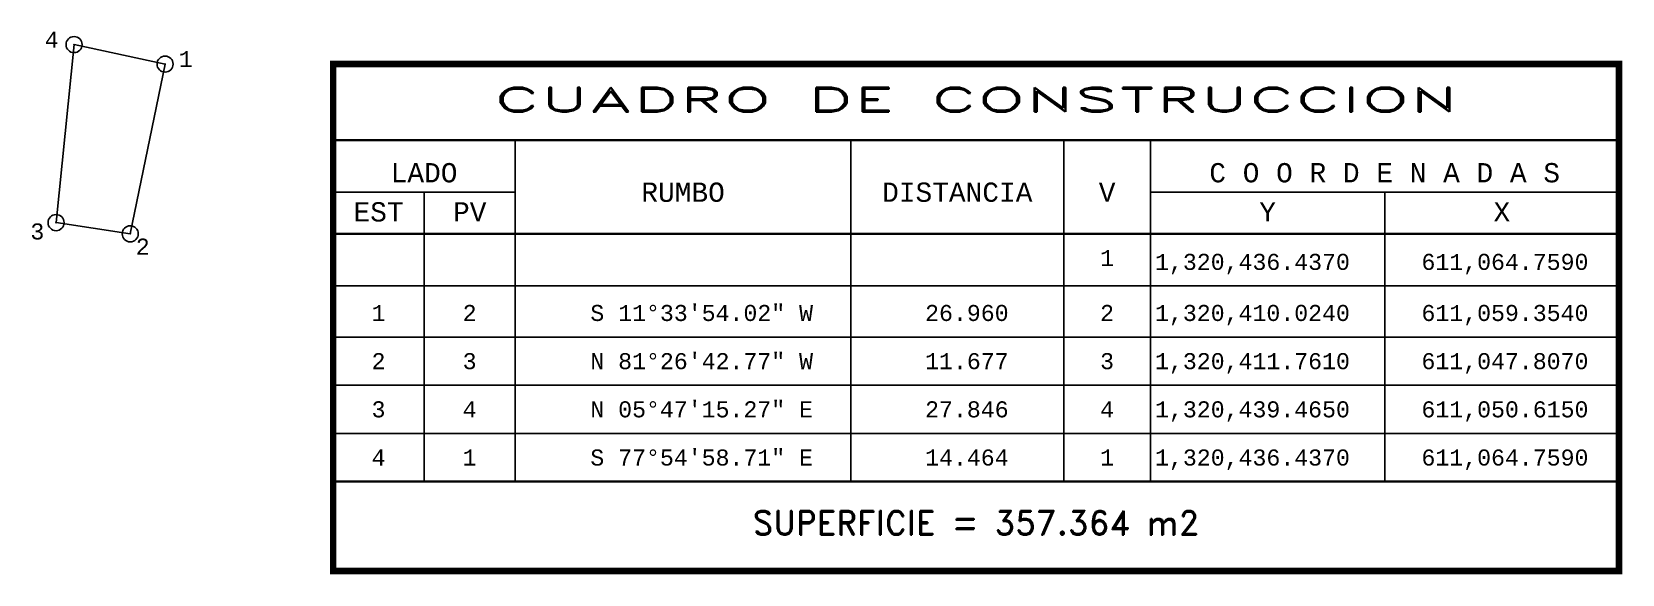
# Model space of a CAD drawing. Header units: millimetres. Extents: x 611044 to 611291, y 1320357 to 1320441.
import ezdxf
from ezdxf.enums import TextEntityAlignment as Align

# ---------------------------------------------------------------- set-up
doc = ezdxf.new("R2010")
doc.units = ezdxf.units.MM
doc.header["$PDMODE"] = 32
doc.header["$PDSIZE"] = 2.5
for name, color, linetype in [('CVL_CUADCON', 1, 'Continuous'), ('CVL_CUADCON_LIN', 8, 'Continuous'), ('CVL_CUADCON_TIT', 1, 'Continuous'), ('CVL_CUADCON_TX', 2, 'Continuous'), ('CVL_PUNTO', 2, 'Continuous'), ('CVL_PUNTO_NUM', 2, 'Continuous')]:
    doc.layers.add(name, color=color, linetype=linetype)
doc.styles.add('HUECA1', font='hueca1.shx')
doc.styles.add('MONOTXT4', font='monotxt4.shx')

msp = doc.modelspace()

# ---------------------------------------------------------------- linework, layer by layer
at = {"color": 2}
msp.add_lwpolyline([(611059.35, 1320410.02), (611047.81, 1320411.76), (611050.61, 1320439.47), (611064.76, 1320436.44), (611059.35, 1320410.02)], dxfattribs=at)
at = {"layer": 'CVL_CUADCON', "color": 1, "linetype": 'Continuous', "const_width": 1, "flags": 128}
msp.add_lwpolyline([(611090.88, 1320436.45), (611290.81, 1320436.45), (611290.81, 1320357.53), (611090.88, 1320357.53)], close=True, dxfattribs=at)
at = {"layer": 'CVL_CUADCON', "color": 1, "linetype": 'Continuous', "const_width": 0.375, "flags": 128}
for points in [[(611090.88, 1320424.58), (611290.81, 1320424.58)], [(611090.88, 1320410.03), (611290.81, 1320410.03)], [(611090.88, 1320371.45), (611290.81, 1320371.45)]]:
    msp.add_lwpolyline(points, dxfattribs=at)
at = {"layer": 'CVL_CUADCON_LIN', "color": 8, "linetype": 'Continuous'}
for p, q in [((611119.2, 1320424.58), (611119.2, 1320371.45)), ((611171.38, 1320424.58), (611171.38, 1320371.45)), ((611204.48, 1320424.58), (611204.48, 1320371.45)), ((611217.95, 1320424.58), (611217.95, 1320371.45)), ((611090.88, 1320416.51), (611119.2, 1320416.51)), ((611105.03, 1320416.51), (611105.03, 1320371.45)), ((611217.95, 1320416.51), (611290.81, 1320416.51)), ((611254.38, 1320416.51), (611254.38, 1320371.45)), ((611090.88, 1320401.9), (611290.81, 1320401.9)), ((611090.88, 1320393.95), (611290.81, 1320393.95)), ((611090.88, 1320386.45), (611290.81, 1320386.45)), ((611090.88, 1320378.95), (611290.81, 1320378.95)), ((611090.88, 1320371.45), (611290.81, 1320371.45))]:
    msp.add_line(p, q, dxfattribs=at)
at = {"layer": 'CVL_PUNTO', "color": 2}
for p in [(611050.61, 1320439.47), (611064.76, 1320436.44), (611047.81, 1320411.76), (611059.35, 1320410.02)]:
    msp.add_point(p, dxfattribs=at)

# ---------------------------------------------------------------- texts
at = {"layer": 'CVL_CUADCON_TIT', "color": 1, "style": 'HUECA1', "width": 1.758658}
msp.add_text('CUADRO DE CONSTRUCCION', height=3.75, dxfattribs=at).set_placement((611115.88, 1320429.03), (611265.81, 1320429.03), align=Align.FIT)
at = {"layer": 'CVL_CUADCON_TIT', "color": 1, "style": 'MONOTXT4'}
for s, p in [('LADO', (611105.03, 1320418.03)), ('C O O R D E N A D A S', (611254.38, 1320418.03)), ('EST', (611097.95, 1320411.94)), ('PV', (611112.13, 1320411.94)), ('Y', (611236.18, 1320411.94)), ('X', (611272.6, 1320411.94))]:
    msp.add_text(s, height=3, dxfattribs=at).set_placement(p, align=Align.CENTER)
at = {"layer": 'CVL_CUADCON_TIT', "color": 1}
for s, height, style, p in [('RUMBO', 3, 'MONOTXT4', (611145.3, 1320416.5)), ('DISTANCIA', 3, 'MONOTXT4', (611187.93, 1320416.5)), ('V', 3, 'MONOTXT4', (611211.23, 1320416.5)), ('SUPERFICIE = 357.364 m2', 3.75, 'HUECA1', (611190.84, 1320365.03))]:
    msp.add_text(s, height=height, dxfattribs=dict(at, style=style)).set_placement(p, align=Align.MIDDLE)
at = {"layer": 'CVL_CUADCON_TX', "color": 2, "style": 'MONOTXT4'}
for s, p in [('1', (611211.22, 1320405.02)), ('1', (611097.95, 1320396.45)), ('2', (611112.11, 1320396.45)), ('2', (611211.22, 1320396.45)), ('2', (611097.95, 1320388.95)), ('3', (611112.11, 1320388.95)), ('3', (611211.22, 1320388.95)), ('3', (611097.95, 1320381.45)), ('4', (611112.11, 1320381.45)), ('4', (611211.22, 1320381.45)), ('4', (611097.95, 1320373.95)), ('1', (611112.11, 1320373.95)), ('1', (611211.22, 1320373.95))]:
    msp.add_text(s, height=2.5, dxfattribs=at).set_placement(p, align=Align.CENTER)
for s, p in [('1,320,436.4370', (611218.68, 1320404.4)), ('611,064.7590', (611260.1, 1320404.4)), ('S 11%%d33\'54.02" W', (611130.88, 1320396.45)), ('26.960', (611182.93, 1320396.45)), ('1,320,410.0240', (611218.68, 1320396.45)), ('611,059.3540', (611260.1, 1320396.45)), ('N 81%%d26\'42.77" W', (611130.88, 1320388.95)), ('11.677', (611182.93, 1320388.95)), ('1,320,411.7610', (611218.68, 1320388.95)), ('611,047.8070', (611260.1, 1320388.95)), ('N 05%%d47\'15.27" E', (611130.88, 1320381.45)), ('27.846', (611182.93, 1320381.45)), ('1,320,439.4650', (611218.68, 1320381.45)), ('611,050.6150', (611260.1, 1320381.45)), ('S 77%%d54\'58.71" E', (611130.88, 1320373.95)), ('14.464', (611182.93, 1320373.95)), ('1,320,436.4370', (611218.68, 1320373.95)), ('611,064.7590', (611260.1, 1320373.95))]:
    msp.add_text(s, height=2.5, dxfattribs=at).set_placement(p)
at = {"layer": 'CVL_PUNTO_NUM', "color": 2, "style": 'MONOTXT4'}
for s, p in [('4', (611046.05, 1320438.97)), ('1', (611066.89, 1320435.96)), ('3', (611043.82, 1320409.14)), ('2', (611060.21, 1320406.78))]:
    msp.add_text(s, height=2.5, dxfattribs=at).set_placement(p)

doc.saveas('drawing.dxf')
